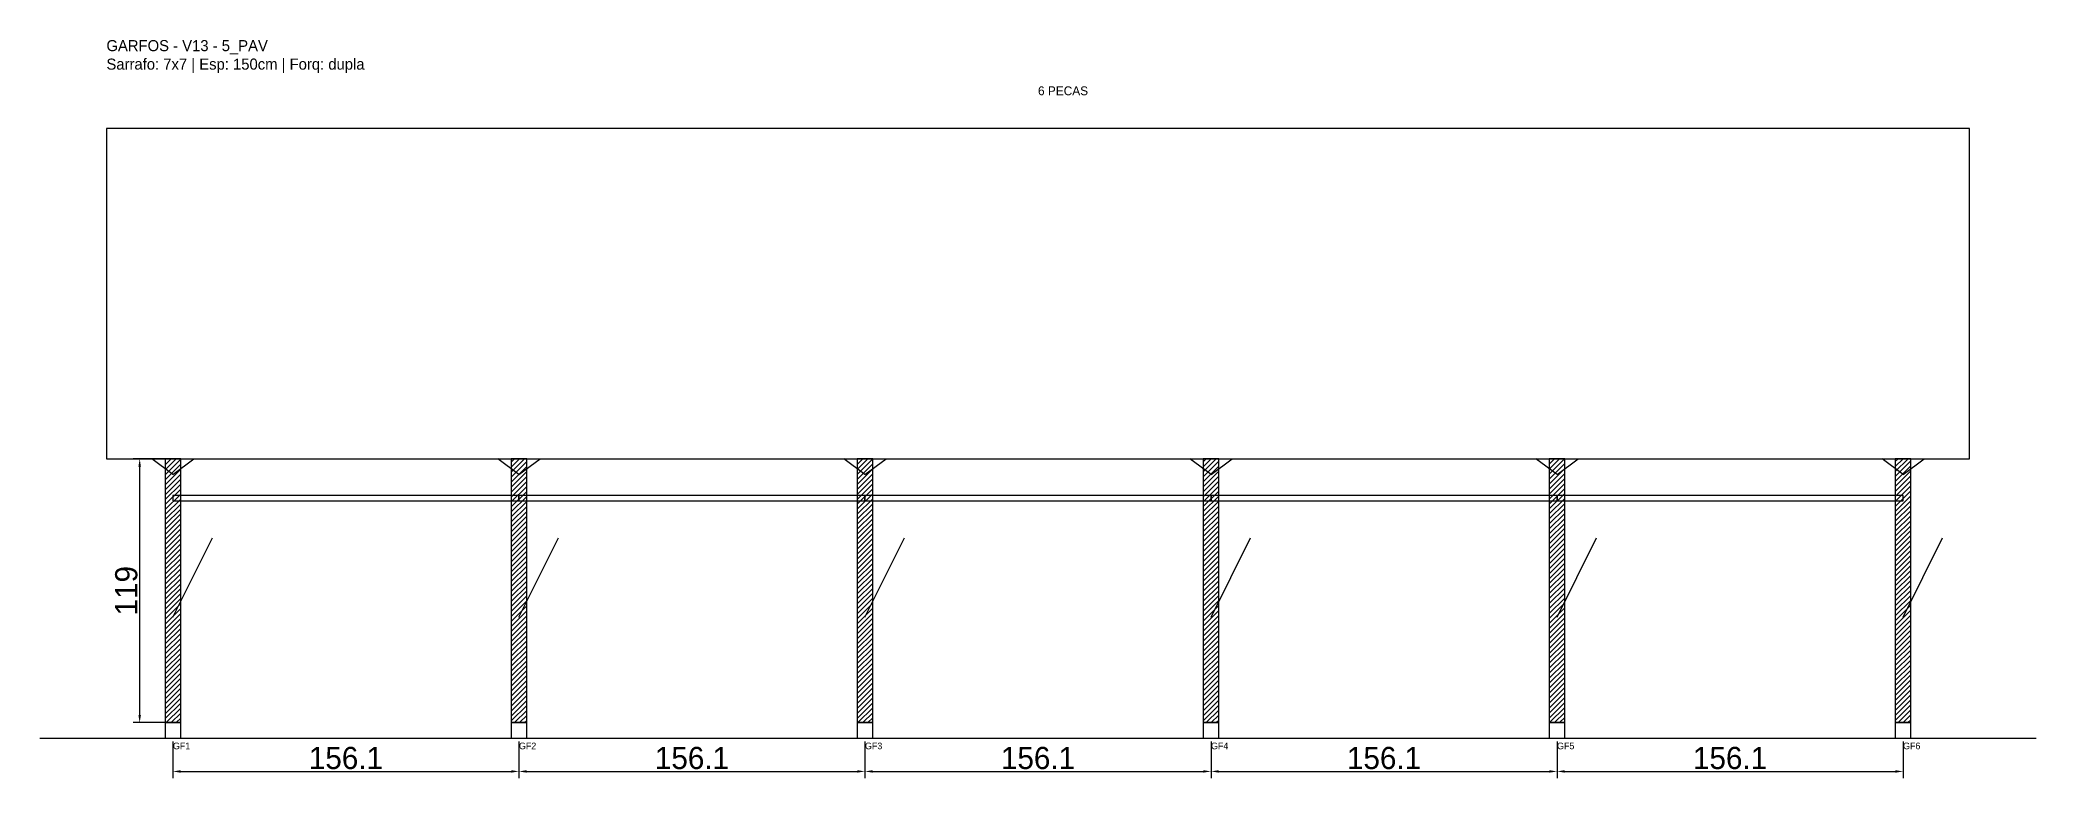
# Model space of a CAD drawing. Header units: metres. Extents: x -30 to 871, y -25 to 308.
import ezdxf

# ---------------------------------------------------------------- set-up
doc = ezdxf.new("R2010")
doc.units = ezdxf.units.M
for name, color, linetype in [('BARRA_ANCORAGEM', 1, 'Continuous'), ('COTA', 241, 'Continuous'), ('GARFOS OK', 3, 'Continuous'), ('NOME DA VIGA', 6, 'Continuous'), ('SARR_7x7', 40, 'Continuous'), ('TIRAS REESCORAMENTO', 252, 'Continuous'), ('VIGAS', 3, 'Continuous')]:
    doc.layers.add(name, color=color, linetype=linetype)
doc.dimstyles.new('EZ DXF', dxfattribs={"dimtxt": 10, "dimasz": 3.5, "dimexe": 3, "dimexo": 1.5, "dimgap": 1, "dimtad": 1, "dimdec": 1, "dimdsep": 46, "dimcen": 2.5, "dimazin": 3, "dimtfac": 1, "dimtmove": 0, "dimatfit": 3})

msp = doc.modelspace()

# ---------------------------------------------------------------- hatches: boundary and pattern name
at = {"layer": 'COTA'}
h = msp.add_hatch(dxfattribs=at)
h.set_pattern_fill('ANSI31', scale=0.5)
h.paths.add_polyline_path([(26.5, 0), (33.5, 0), (33.5, 119), (26.5, 119)])
h = msp.add_hatch(dxfattribs=at)
h.set_pattern_fill('ANSI31', scale=0.5)
h.paths.add_polyline_path([(182.6, 0), (189.6, 0), (189.6, 119), (182.6, 119)])
h = msp.add_hatch(dxfattribs=at)
h.set_pattern_fill('ANSI31', scale=0.5)
h.paths.add_polyline_path([(338.7, 0), (345.7, 0), (345.7, 119), (338.7, 119)])
h = msp.add_hatch(dxfattribs=at)
h.set_pattern_fill('ANSI31', scale=0.5)
h.paths.add_polyline_path([(494.8, 0), (501.8, 0), (501.8, 119), (494.8, 119)])
h = msp.add_hatch(dxfattribs=at)
h.set_pattern_fill('ANSI31', scale=0.5)
h.paths.add_polyline_path([(650.9, 0), (657.9, 0), (657.9, 119), (650.9, 119)])
h = msp.add_hatch(dxfattribs=at)
h.set_pattern_fill('ANSI31', scale=0.5)
h.paths.add_polyline_path([(807, 0), (814, 0), (814, 119), (807, 119)])

# ---------------------------------------------------------------- linework, layer by layer
at = {"layer": 'BARRA_ANCORAGEM'}
for p, q in [((30, 47.6), (47.85, 83.3)), ((186.1, 47.6), (203.95, 83.3)), ((342.2, 47.6), (360.05, 83.3)), ((498.3, 47.6), (516.15, 83.3)), ((654.4, 47.6), (672.25, 83.3)), ((810.5, 47.6), (828.35, 83.3))]:
    msp.add_line(p, q, dxfattribs=at)
at = {"layer": 'GARFOS OK'}
for p, q in [((30, 112), (20.5, 119)), ((20.5, 119), (39.5, 119)), ((30, 112), (39.5, 119)), ((186.1, 112), (176.6, 119)), ((176.6, 119), (195.6, 119)), ((186.1, 112), (195.6, 119)), ((342.2, 112), (332.7, 119)), ((332.7, 119), (351.7, 119)), ((342.2, 112), (351.7, 119)), ((498.3, 112), (488.8, 119)), ((488.8, 119), (507.8, 119)), ((498.3, 112), (507.8, 119)), ((654.4, 112), (644.9, 119)), ((644.9, 119), (663.9, 119)), ((654.4, 112), (663.9, 119)), ((810.5, 112), (801, 119)), ((801, 119), (820, 119)), ((810.5, 112), (820, 119))]:
    msp.add_line(p, q, dxfattribs=at)
at = {"layer": 'GARFOS OK', "linetype": 'CONTINUOUS'}
msp.add_line((-30, -7), (870.5, -7), dxfattribs=at)
at = {"layer": 'GARFOS OK'}
for points in [[(26.5, 0), (33.5, 0), (33.5, 119), (26.5, 119), (26.5, 0)], [(182.6, 0), (189.6, 0), (189.6, 119), (182.6, 119), (182.6, 0)], [(338.7, 0), (345.7, 0), (345.7, 119), (338.7, 119), (338.7, 0)], [(494.8, 0), (501.8, 0), (501.8, 119), (494.8, 119), (494.8, 0)], [(650.9, 0), (657.9, 0), (657.9, 119), (650.9, 119), (650.9, 0)], [(807, 0), (814, 0), (814, 119), (807, 119), (807, 0)]]:
    msp.add_lwpolyline(points, dxfattribs=at)
at = {"layer": 'SARR_7x7'}
for points in [[(26.5, -7), (33.5, -7), (33.5, 0), (26.5, 0), (26.5, -7)], [(182.6, -7), (189.6, -7), (189.6, 0), (182.6, 0), (182.6, -7)], [(338.7, -7), (345.7, -7), (345.7, 0), (338.7, 0), (338.7, -7)], [(494.8, -7), (501.8, -7), (501.8, 0), (494.8, 0), (494.8, -7)], [(650.9, -7), (657.9, -7), (657.9, 0), (650.9, 0), (650.9, -7)], [(807, -7), (814, -7), (814, 0), (807, 0), (807, -7)]]:
    msp.add_lwpolyline(points, dxfattribs=at)
at = {"layer": 'TIRAS REESCORAMENTO'}
for points in [[(30, 100), (186.1, 100), (186.1, 102.5), (30, 102.5), (30, 100)], [(186.1, 100), (342.2, 100), (342.2, 102.5), (186.1, 102.5), (186.1, 100)], [(342.2, 100), (498.3, 100), (498.3, 102.5), (342.2, 102.5), (342.2, 100)], [(498.3, 100), (654.4, 100), (654.4, 102.5), (498.3, 102.5), (498.3, 100)], [(654.4, 100), (810.5, 100), (810.5, 102.5), (654.4, 102.5), (654.4, 100)]]:
    msp.add_lwpolyline(points, dxfattribs=at)
at = {"layer": 'VIGAS'}
msp.add_lwpolyline([(0, 119), (840.5, 119), (840.5, 268), (0, 268), (0, 119)], dxfattribs=at)

# ---------------------------------------------------------------- texts
at = {"layer": 'NOME DA VIGA'}
for s, height, p in [('6 PECAS', 4, (420.25, 283)), ('GF1', 3, (30, -12)), ('GF2', 3, (186.1, -12)), ('GF3', 3, (342.2, -12)), ('GF4', 3, (498.3, -12)), ('GF5', 3, (654.4, -12)), ('GF6', 3, (810.5, -12))]:
    msp.add_text(s, height=height, dxfattribs=at).set_placement(p)
at = {"layer": 'NOME DA VIGA', "insert": (0, 293), "char_height": 5, "attachment_point": 7}
msp.add_mtext('GARFOS - V13 - 5_PAV\\PSarrafo: 7x7 | Esp: 150cm | Forq: dupla', dxfattribs=at)

# ---------------------------------------------------------------- dimensions: what is measured, and where the dimension line sits
at = {"layer": 'COTA'}
msp.add_linear_dim(base=(15, 0), p1=(30, 0), p2=(30, 119), angle=90, dimstyle='EZ DXF', dxfattribs=at).render()
for base, p1, p2 in [((30, -22), (30, -7), (186.1, -7)), ((186.1, -22), (186.1, -7), (342.2, -7)), ((342.2, -22), (342.2, -7), (498.3, -7)), ((498.3, -22), (498.3, -7), (654.4, -7)), ((654.4, -22), (654.4, -7), (810.5, -7))]:
    msp.add_linear_dim(base=base, p1=p1, p2=p2, dimstyle='EZ DXF', dxfattribs=at).render()

doc.saveas('drawing.dxf')
